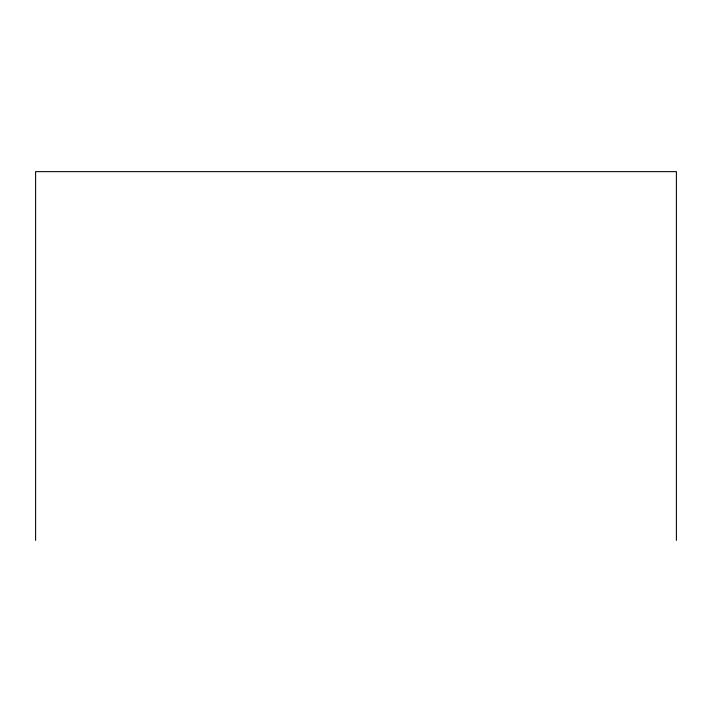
<?xml version="1.0" encoding="UTF-8"?>
<svg xmlns="http://www.w3.org/2000/svg" width="712" height="712" viewBox="0 0 712 712"><rect width="100%" height="100%" fill="white"/><g stroke="black" fill="none" stroke-linecap="round" stroke-linejoin="round"><path stroke-width="1.07" d="M676.4 540.364L676.4 171.636L35.6 171.636L35.6 540.364"/></g></svg>
